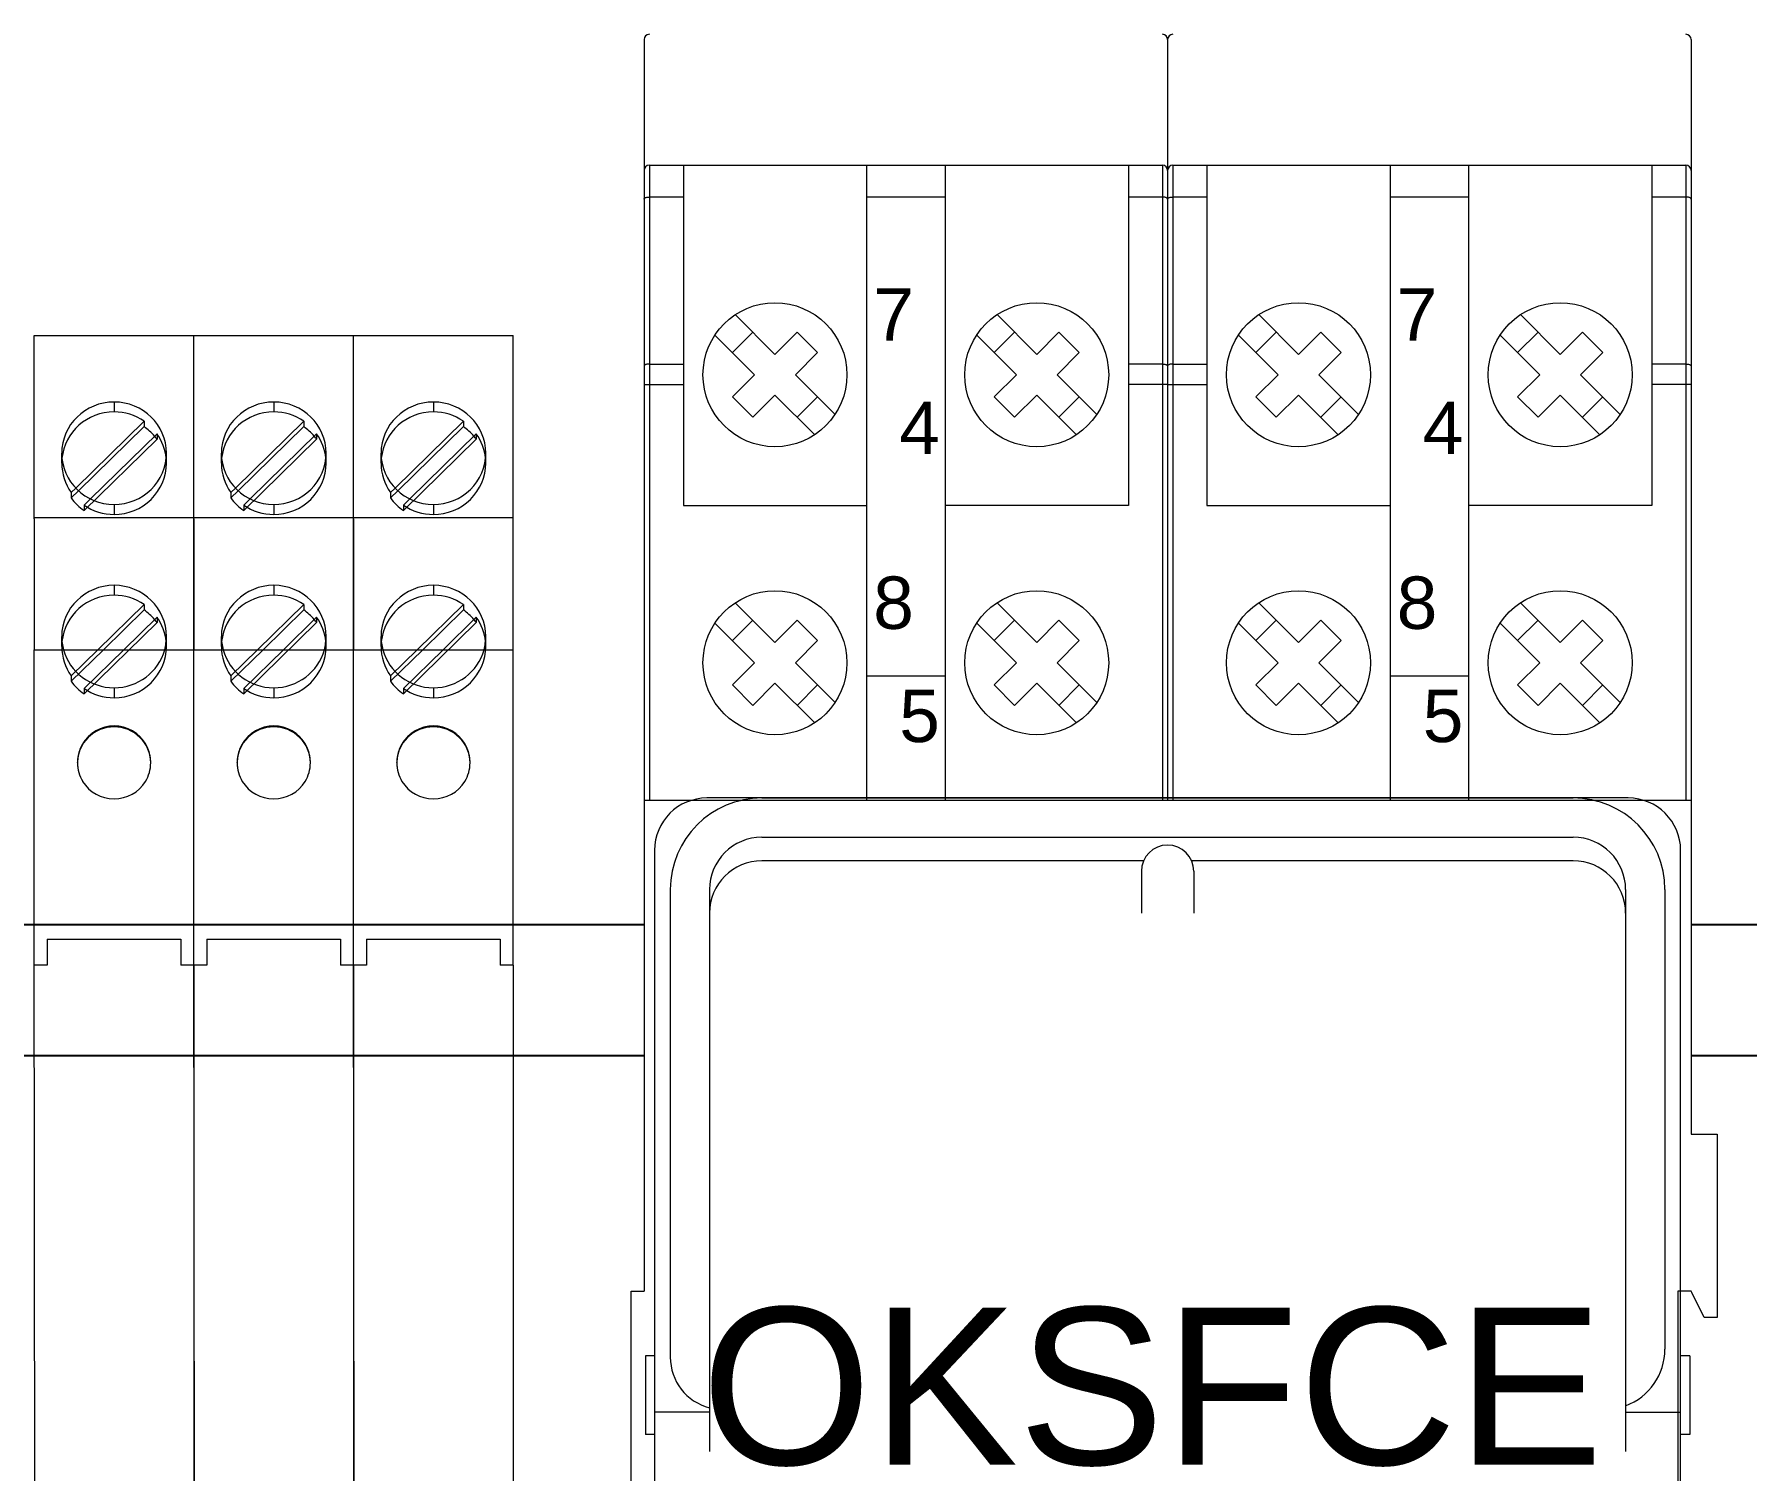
# Model space of a CAD drawing. Header units: millimetres. Extents: x 1359 to 3577, y 1336 to 3557.
# Drawn here: x 1696.1 to 1761.5, y 2331.2 to 2386.1 of the extents above; entities that cross this region are included whole.
import ezdxf

# ---------------------------------------------------------------- set-up
doc = ezdxf.new("R2010")
doc.units = ezdxf.units.MM
doc.set_wipeout_variables(frame=1)
doc.layers.add('000-PI-Oprema', color=30, linetype='Continuous', lineweight=5)
doc.styles.get("Standard").update_dxf_attribs({"font": 'arial.ttf'})

msp = doc.modelspace()

# ---------------------------------------------------------------- linework, layer by layer
for p, q in [((1601.071, 2352.056), (2416.071, 2352.056)), ((1601.071, 2347.056), (2416.071, 2347.056))]:
    msp.add_line(p, q)
at = {"layer": '000-PI-Oprema', "color": 0, "linetype": 'ByBlock', "lineweight": 0}
for p, q in [((1719.571, 2381.056), (1739.171, 2381.056)), ((1720.871, 2381.056), (1720.871, 2368.056)), ((1737.871, 2381.056), (1737.871, 2368.056)), ((1739.571, 2381.056), (1759.171, 2381.056)), ((1740.871, 2381.056), (1740.871, 2368.056)), ((1757.871, 2381.056), (1757.871, 2368.056)), ((1720.871, 2379.841), (1719.571, 2379.841)), ((1730.871, 2379.841), (1727.871, 2379.841)), ((1739.171, 2379.841), (1737.871, 2379.841)), ((1740.871, 2379.841), (1739.571, 2379.841)), ((1750.871, 2379.841), (1747.871, 2379.841)), ((1759.171, 2379.841), (1757.871, 2379.841)), ((1722.855, 2375.35), (1724.371, 2373.834)), ((1732.855, 2375.35), (1734.371, 2373.834)), ((1742.855, 2375.35), (1744.371, 2373.834)), ((1752.855, 2375.35), (1754.371, 2373.834)), ((1696.071, 2374.556), (1702.171, 2374.556)), ((1696.071, 2368.1), (1696.071, 2374.556)), ((1696.071, 2374.556), (1696.071, 2374.556)), ((1696.071, 2374.556), (1696.071, 2374.556)), ((1696.071, 2374.556), (1702.171, 2374.556)), ((1696.071, 2368.1), (1696.071, 2374.556)), ((1696.071, 2374.556), (1696.071, 2374.556)), ((1696.071, 2374.556), (1696.071, 2374.556)), ((1702.171, 2374.556), (1702.171, 2374.556)), ((1702.171, 2374.556), (1702.171, 2374.556)), ((1702.171, 2374.556), (1702.171, 2374.556)), ((1702.171, 2368.1), (1702.171, 2374.556)), ((1702.171, 2374.556), (1702.171, 2374.556)), ((1702.171, 2374.556), (1702.171, 2374.556)), ((1702.171, 2374.556), (1702.171, 2374.556)), ((1702.171, 2368.1), (1702.171, 2374.556)), ((1702.171, 2374.556), (1708.271, 2374.556)), ((1702.171, 2368.1), (1702.171, 2374.556)), ((1702.171, 2374.556), (1702.171, 2374.556)), ((1702.171, 2374.556), (1702.171, 2374.556)), ((1702.171, 2374.556), (1702.171, 2374.556)), ((1702.171, 2374.556), (1708.271, 2374.556)), ((1702.171, 2368.1), (1702.171, 2374.556)), ((1702.171, 2374.556), (1702.171, 2374.556)), ((1702.171, 2374.556), (1702.171, 2374.556)), ((1702.171, 2374.556), (1702.171, 2374.556)), ((1708.271, 2374.556), (1708.271, 2374.556)), ((1708.271, 2374.556), (1708.271, 2374.556)), ((1708.271, 2374.556), (1708.271, 2374.556)), ((1708.271, 2368.1), (1708.271, 2374.556)), ((1708.271, 2374.556), (1708.271, 2374.556)), ((1708.271, 2374.556), (1708.271, 2374.556)), ((1708.271, 2374.556), (1708.271, 2374.556)), ((1708.271, 2368.1), (1708.271, 2374.556)), ((1708.271, 2374.556), (1714.371, 2374.556)), ((1708.271, 2368.1), (1708.271, 2374.556)), ((1708.271, 2374.556), (1708.271, 2374.556)), ((1708.271, 2374.556), (1708.271, 2374.556)), ((1708.271, 2374.556), (1708.271, 2374.556)), ((1708.271, 2374.556), (1714.371, 2374.556)), ((1708.271, 2368.1), (1708.271, 2374.556)), ((1708.271, 2374.556), (1708.271, 2374.556)), ((1708.271, 2374.556), (1708.271, 2374.556)), ((1708.271, 2374.556), (1708.271, 2374.556)), ((1714.371, 2374.556), (1714.371, 2374.556)), ((1714.371, 2374.556), (1714.371, 2374.556)), ((1714.371, 2374.556), (1714.371, 2374.556)), ((1714.371, 2368.1), (1714.371, 2374.556)), ((1714.371, 2374.556), (1714.371, 2374.556)), ((1714.371, 2374.556), (1714.371, 2374.556)), ((1714.371, 2374.556), (1714.371, 2374.556)), ((1714.371, 2368.1), (1714.371, 2374.556)), ((1722.077, 2374.572), (1723.593, 2373.056)), ((1722.745, 2373.905), (1723.523, 2374.682)), ((1724.371, 2373.834), (1725.22, 2374.682)), ((1725.22, 2374.682), (1725.998, 2373.905)), ((1732.077, 2374.572), (1733.593, 2373.056)), ((1732.745, 2373.905), (1733.523, 2374.682)), ((1734.371, 2373.834), (1735.22, 2374.682)), ((1735.22, 2374.682), (1735.998, 2373.905)), ((1742.077, 2374.572), (1743.593, 2373.056)), ((1742.745, 2373.905), (1743.523, 2374.682)), ((1744.371, 2373.834), (1745.22, 2374.682)), ((1745.22, 2374.682), (1745.998, 2373.905)), ((1752.077, 2374.572), (1753.593, 2373.056)), ((1752.745, 2373.905), (1753.523, 2374.682)), ((1754.371, 2373.834), (1755.22, 2374.682)), ((1755.22, 2374.682), (1755.998, 2373.905)), ((1702.171, 2373.711), (1702.171, 2374.156)), ((1702.171, 2373.711), (1702.171, 2374.156)), ((1708.271, 2373.711), (1708.271, 2374.156)), ((1708.271, 2373.711), (1708.271, 2374.156)), ((1714.371, 2373.711), (1714.371, 2374.156)), ((1714.371, 2373.711), (1714.371, 2374.156)), ((1725.149, 2373.056), (1725.998, 2373.905)), ((1735.149, 2373.056), (1735.998, 2373.905)), ((1745.149, 2373.056), (1745.998, 2373.905)), ((1755.149, 2373.056), (1755.998, 2373.905)), ((1696.071, 2373.056), (1696.071, 2373.056)), ((1696.071, 2373.056), (1696.071, 2373.056)), ((1702.171, 2373.056), (1702.171, 2373.056)), ((1702.171, 2373.056), (1702.171, 2373.056)), ((1708.271, 2373.056), (1708.271, 2373.056)), ((1708.271, 2373.056), (1708.271, 2373.056)), ((1719.571, 2373.464), (1720.871, 2373.464)), ((1722.745, 2372.208), (1723.593, 2373.056)), ((1725.149, 2373.056), (1726.665, 2371.54)), ((1732.745, 2372.208), (1733.593, 2373.056)), ((1735.149, 2373.056), (1736.665, 2371.54)), ((1739.171, 2373.464), (1737.871, 2373.464)), ((1739.571, 2373.464), (1740.871, 2373.464)), ((1742.745, 2372.208), (1743.593, 2373.056)), ((1745.149, 2373.056), (1746.665, 2371.54)), ((1752.745, 2372.208), (1753.593, 2373.056)), ((1755.149, 2373.056), (1756.665, 2371.54)), ((1759.171, 2373.464), (1757.871, 2373.464)), ((1719.371, 2372.679), (1720.871, 2372.679)), ((1739.371, 2372.679), (1737.871, 2372.679)), ((1739.371, 2372.679), (1740.871, 2372.679)), ((1759.371, 2372.679), (1757.871, 2372.679)), ((1699.121, 2372.013), (1699.121, 2371.634)), ((1702.171, 2370.993), (1702.171, 2371.869)), ((1702.171, 2370.993), (1702.171, 2371.869)), ((1705.221, 2372.013), (1705.221, 2371.634)), ((1708.271, 2370.993), (1708.271, 2371.869)), ((1708.271, 2370.993), (1708.271, 2371.869)), ((1711.321, 2372.013), (1711.321, 2371.634)), ((1714.371, 2370.993), (1714.371, 2371.869)), ((1714.371, 2370.993), (1714.371, 2371.869)), ((1722.745, 2372.208), (1723.523, 2371.43)), ((1723.523, 2371.43), (1724.371, 2372.278)), ((1724.371, 2372.278), (1725.888, 2370.762)), ((1725.22, 2371.43), (1725.998, 2372.208)), ((1732.745, 2372.208), (1733.523, 2371.43)), ((1733.523, 2371.43), (1734.371, 2372.278)), ((1734.371, 2372.278), (1735.888, 2370.762)), ((1735.22, 2371.43), (1735.998, 2372.208)), ((1742.745, 2372.208), (1743.523, 2371.43)), ((1743.523, 2371.43), (1744.371, 2372.278)), ((1744.371, 2372.278), (1745.888, 2370.762)), ((1745.22, 2371.43), (1745.998, 2372.208)), ((1752.745, 2372.208), (1753.523, 2371.43)), ((1753.523, 2371.43), (1754.371, 2372.278)), ((1754.371, 2372.278), (1755.888, 2370.762)), ((1755.22, 2371.43), (1755.998, 2372.208)), ((1700.266, 2371.281), (1697.655, 2368.727)), ((1697.761, 2368.623), (1700.266, 2371.073)), ((1700.266, 2371.281), (1700.266, 2371.073)), ((1706.366, 2371.281), (1703.755, 2368.727)), ((1703.861, 2368.623), (1706.366, 2371.073)), ((1706.366, 2371.281), (1706.366, 2371.073)), ((1712.466, 2371.281), (1709.855, 2368.727)), ((1709.961, 2368.623), (1712.466, 2371.073)), ((1712.466, 2371.281), (1712.466, 2371.073)), ((1700.761, 2370.589), (1697.976, 2367.865)), ((1698.219, 2368.311), (1700.761, 2370.797)), ((1700.761, 2370.797), (1700.761, 2370.589)), ((1706.861, 2370.589), (1704.076, 2367.865)), ((1704.319, 2368.311), (1706.861, 2370.797)), ((1706.861, 2370.797), (1706.861, 2370.589)), ((1712.961, 2370.589), (1710.176, 2367.865)), ((1710.419, 2368.311), (1712.961, 2370.797)), ((1712.961, 2370.797), (1712.961, 2370.589)), ((1697.121, 2369.677), (1697.121, 2370.057)), ((1701.121, 2369.677), (1701.121, 2370.057)), ((1703.221, 2369.677), (1703.221, 2370.057)), ((1707.221, 2369.677), (1707.221, 2370.057)), ((1709.321, 2369.677), (1709.321, 2370.057)), ((1713.321, 2369.677), (1713.321, 2370.057)), ((1697.655, 2368.727), (1697.481, 2368.557)), ((1697.481, 2368.35), (1697.761, 2368.623)), ((1697.481, 2368.557), (1697.481, 2368.35)), ((1703.755, 2368.727), (1703.581, 2368.557)), ((1703.581, 2368.35), (1703.861, 2368.623)), ((1703.581, 2368.557), (1703.581, 2368.35)), ((1709.855, 2368.727), (1709.681, 2368.557)), ((1709.681, 2368.35), (1709.961, 2368.623)), ((1709.681, 2368.557), (1709.681, 2368.35)), ((1696.071, 2367.556), (1696.071, 2368.1)), ((1696.071, 2367.556), (1696.071, 2368.1)), ((1697.976, 2368.073), (1698.219, 2368.311)), ((1697.976, 2368.073), (1697.976, 2367.865)), ((1699.121, 2368.1), (1699.121, 2367.721)), ((1702.171, 2367.556), (1702.171, 2368.1)), ((1702.171, 2367.556), (1702.171, 2368.1)), ((1702.171, 2367.556), (1702.171, 2368.1)), ((1702.171, 2367.556), (1702.171, 2368.1)), ((1704.076, 2368.073), (1704.319, 2368.311)), ((1704.076, 2368.073), (1704.076, 2367.865)), ((1705.221, 2368.1), (1705.221, 2367.721)), ((1708.271, 2367.556), (1708.271, 2368.1)), ((1708.271, 2367.556), (1708.271, 2368.1)), ((1708.271, 2367.556), (1708.271, 2368.1)), ((1708.271, 2367.556), (1708.271, 2368.1)), ((1710.176, 2368.073), (1710.419, 2368.311)), ((1710.176, 2368.073), (1710.176, 2367.865)), ((1711.321, 2368.1), (1711.321, 2367.721)), ((1714.371, 2367.556), (1714.371, 2368.1)), ((1714.371, 2367.556), (1714.371, 2368.1)), ((1720.871, 2368.056), (1727.871, 2368.056)), ((1737.871, 2368.056), (1730.871, 2368.056)), ((1740.871, 2368.056), (1747.871, 2368.056)), ((1757.871, 2368.056), (1750.871, 2368.056)), ((1696.071, 2367.605), (1702.171, 2367.605)), ((1696.071, 2367.556), (1696.071, 2367.556)), ((1696.071, 2367.556), (1696.071, 2362.556)), ((1696.071, 2367.556), (1696.071, 2367.556)), ((1696.071, 2367.556), (1696.071, 2362.556)), ((1702.171, 2367.605), (1708.271, 2367.605)), ((1702.171, 2367.556), (1702.171, 2367.556)), ((1702.171, 2362.556), (1702.171, 2367.556)), ((1702.171, 2367.556), (1702.171, 2367.556)), ((1702.171, 2362.556), (1702.171, 2367.556)), ((1702.171, 2367.556), (1702.171, 2367.556)), ((1702.171, 2367.556), (1702.171, 2362.556)), ((1702.171, 2367.556), (1702.171, 2367.556)), ((1702.171, 2367.556), (1702.171, 2362.556)), ((1708.271, 2367.605), (1714.371, 2367.605)), ((1708.271, 2367.556), (1708.271, 2367.556)), ((1708.271, 2362.556), (1708.271, 2367.556)), ((1708.271, 2367.556), (1708.271, 2367.556)), ((1708.271, 2362.556), (1708.271, 2367.556)), ((1708.271, 2367.556), (1708.271, 2367.556)), ((1708.271, 2367.556), (1708.271, 2362.556)), ((1708.271, 2367.556), (1708.271, 2367.556)), ((1708.271, 2367.556), (1708.271, 2362.556)), ((1714.371, 2367.556), (1714.371, 2367.556)), ((1714.371, 2362.556), (1714.371, 2367.556)), ((1714.371, 2367.556), (1714.371, 2367.556)), ((1714.371, 2362.556), (1714.371, 2367.556)), ((1699.121, 2365.013), (1699.121, 2364.634)), ((1702.171, 2363.993), (1702.171, 2364.865)), ((1702.171, 2363.993), (1702.171, 2364.865)), ((1705.221, 2365.013), (1705.221, 2364.634)), ((1708.271, 2363.993), (1708.271, 2364.865)), ((1708.271, 2363.993), (1708.271, 2364.865)), ((1711.321, 2365.013), (1711.321, 2364.634)), ((1714.371, 2363.993), (1714.371, 2364.865)), ((1714.371, 2363.993), (1714.371, 2364.865)), ((1700.266, 2364.281), (1698.503, 2362.556)), ((1698.715, 2362.556), (1700.266, 2364.073)), ((1700.266, 2364.281), (1700.266, 2364.073)), ((1706.366, 2364.281), (1704.603, 2362.556)), ((1704.815, 2362.556), (1706.366, 2364.073)), ((1706.366, 2364.281), (1706.366, 2364.073)), ((1712.466, 2364.281), (1710.703, 2362.556)), ((1710.915, 2362.556), (1712.466, 2364.073)), ((1712.466, 2364.281), (1712.466, 2364.073)), ((1722.855, 2364.35), (1724.371, 2362.834)), ((1732.855, 2364.35), (1734.371, 2362.834)), ((1742.855, 2364.35), (1744.371, 2362.834)), ((1752.855, 2364.35), (1754.371, 2362.834)), ((1700.761, 2363.589), (1697.976, 2360.865)), ((1699.492, 2362.556), (1700.761, 2363.797)), ((1700.761, 2363.797), (1700.761, 2363.589)), ((1706.861, 2363.589), (1704.076, 2360.865)), ((1705.592, 2362.556), (1706.861, 2363.797)), ((1706.861, 2363.797), (1706.861, 2363.589)), ((1712.961, 2363.589), (1710.176, 2360.865)), ((1711.692, 2362.556), (1712.961, 2363.797)), ((1712.961, 2363.797), (1712.961, 2363.589)), ((1722.077, 2363.572), (1723.593, 2362.056)), ((1722.745, 2362.905), (1723.523, 2363.682)), ((1724.371, 2362.834), (1725.22, 2363.682)), ((1725.22, 2363.682), (1725.998, 2362.905)), ((1732.077, 2363.572), (1733.593, 2362.056)), ((1732.745, 2362.905), (1733.523, 2363.682)), ((1734.371, 2362.834), (1735.22, 2363.682)), ((1735.22, 2363.682), (1735.998, 2362.905)), ((1742.077, 2363.572), (1743.593, 2362.056)), ((1742.745, 2362.905), (1743.523, 2363.682)), ((1744.371, 2362.834), (1745.22, 2363.682)), ((1745.22, 2363.682), (1745.998, 2362.905)), ((1752.077, 2363.572), (1753.593, 2362.056)), ((1752.745, 2362.905), (1753.523, 2363.682)), ((1754.371, 2362.834), (1755.22, 2363.682)), ((1755.22, 2363.682), (1755.998, 2362.905)), ((1696.071, 2362.556), (1702.171, 2362.556)), ((1696.071, 2352.206), (1696.071, 2362.556)), ((1696.071, 2362.556), (1696.071, 2362.556)), ((1696.071, 2352.206), (1696.071, 2362.556)), ((1696.071, 2362.556), (1696.071, 2362.556)), ((1697.121, 2362.677), (1697.121, 2363.057)), ((1697.481, 2361.35), (1698.715, 2362.556)), ((1698.503, 2362.556), (1697.481, 2361.557)), ((1697.976, 2361.073), (1699.492, 2362.556)), ((1701.121, 2362.677), (1701.121, 2363.057)), ((1702.171, 2362.556), (1702.171, 2362.556)), ((1702.171, 2352.206), (1702.171, 2362.556)), ((1702.171, 2362.556), (1702.171, 2362.556)), ((1702.171, 2352.206), (1702.171, 2362.556)), ((1702.171, 2362.556), (1708.271, 2362.556)), ((1702.171, 2352.206), (1702.171, 2362.556)), ((1702.171, 2362.556), (1702.171, 2362.556)), ((1702.171, 2352.206), (1702.171, 2362.556)), ((1702.171, 2362.556), (1702.171, 2362.556)), ((1703.221, 2362.677), (1703.221, 2363.057)), ((1703.581, 2361.35), (1704.815, 2362.556)), ((1704.603, 2362.556), (1703.581, 2361.557)), ((1704.076, 2361.073), (1705.592, 2362.556)), ((1707.221, 2362.677), (1707.221, 2363.057)), ((1708.271, 2362.556), (1708.271, 2362.556)), ((1708.271, 2352.206), (1708.271, 2362.556)), ((1708.271, 2362.556), (1708.271, 2362.556)), ((1708.271, 2352.206), (1708.271, 2362.556)), ((1708.271, 2362.556), (1714.371, 2362.556)), ((1708.271, 2352.206), (1708.271, 2362.556)), ((1708.271, 2362.556), (1708.271, 2362.556)), ((1708.271, 2352.206), (1708.271, 2362.556)), ((1708.271, 2362.556), (1708.271, 2362.556)), ((1709.321, 2362.677), (1709.321, 2363.057)), ((1709.681, 2361.35), (1710.915, 2362.556)), ((1710.703, 2362.556), (1709.681, 2361.557)), ((1710.176, 2361.073), (1711.692, 2362.556)), ((1713.321, 2362.677), (1713.321, 2363.057)), ((1714.371, 2362.556), (1714.371, 2362.556)), ((1714.371, 2352.206), (1714.371, 2362.556)), ((1714.371, 2362.556), (1714.371, 2362.556)), ((1714.371, 2352.206), (1714.371, 2362.556)), ((1725.149, 2362.056), (1725.998, 2362.905)), ((1735.149, 2362.056), (1735.998, 2362.905)), ((1745.149, 2362.056), (1745.998, 2362.905)), ((1755.149, 2362.056), (1755.998, 2362.905)), ((1722.745, 2361.208), (1723.593, 2362.056)), ((1725.149, 2362.056), (1726.665, 2360.54)), ((1732.745, 2361.208), (1733.593, 2362.056)), ((1735.149, 2362.056), (1736.665, 2360.54)), ((1742.745, 2361.208), (1743.593, 2362.056)), ((1745.149, 2362.056), (1746.665, 2360.54)), ((1752.745, 2361.208), (1753.593, 2362.056)), ((1755.149, 2362.056), (1756.665, 2360.54)), ((1697.481, 2361.557), (1697.481, 2361.35)), ((1703.581, 2361.557), (1703.581, 2361.35)), ((1709.681, 2361.557), (1709.681, 2361.35)), ((1723.523, 2360.43), (1724.371, 2361.278)), ((1724.371, 2361.278), (1725.888, 2359.762)), ((1730.871, 2361.541), (1727.871, 2361.541)), ((1733.523, 2360.43), (1734.371, 2361.278)), ((1734.371, 2361.278), (1735.888, 2359.762)), ((1743.523, 2360.43), (1744.371, 2361.278)), ((1744.371, 2361.278), (1745.888, 2359.762)), ((1750.871, 2361.541), (1747.871, 2361.541)), ((1753.523, 2360.43), (1754.371, 2361.278)), ((1754.371, 2361.278), (1755.888, 2359.762)), ((1697.976, 2361.073), (1697.976, 2360.865)), ((1699.121, 2361.1), (1699.121, 2360.721)), ((1704.076, 2361.073), (1704.076, 2360.865)), ((1705.221, 2361.1), (1705.221, 2360.721)), ((1710.176, 2361.073), (1710.176, 2360.865)), ((1711.321, 2361.1), (1711.321, 2360.721)), ((1722.745, 2361.208), (1723.523, 2360.43)), ((1725.22, 2360.43), (1725.998, 2361.208)), ((1732.745, 2361.208), (1733.523, 2360.43)), ((1735.22, 2360.43), (1735.998, 2361.208)), ((1742.745, 2361.208), (1743.523, 2360.43)), ((1745.22, 2360.43), (1745.998, 2361.208)), ((1752.745, 2361.208), (1753.523, 2360.43)), ((1755.22, 2360.43), (1755.998, 2361.208)), ((1697.721, 2358.233), (1697.721, 2358.242)), ((1700.521, 2358.233), (1700.521, 2358.242)), ((1703.821, 2358.233), (1703.821, 2358.242)), ((1706.621, 2358.233), (1706.621, 2358.242)), ((1709.921, 2358.233), (1709.921, 2358.242)), ((1712.721, 2358.233), (1712.721, 2358.242)), ((1696.096, 2326.005), (1696.071, 2352.206)), ((1696.096, 2326.005), (1696.071, 2352.206)), ((1702.171, 2350.506), (1702.171, 2352.206)), ((1702.171, 2350.506), (1702.171, 2352.206)), ((1702.196, 2326.005), (1702.171, 2352.206)), ((1702.196, 2326.005), (1702.171, 2352.206)), ((1708.271, 2350.506), (1708.271, 2352.206)), ((1708.271, 2350.506), (1708.271, 2352.206)), ((1708.296, 2326.005), (1708.271, 2352.206)), ((1708.296, 2326.005), (1708.271, 2352.206)), ((1714.371, 2350.506), (1714.371, 2352.206)), ((1714.371, 2350.506), (1714.371, 2352.206)), ((1696.071, 2351.556), (1696.071, 2351.556)), ((1696.071, 2351.556), (1696.071, 2351.556)), ((1696.571, 2351.506), (1701.671, 2351.506)), ((1696.571, 2351.506), (1696.571, 2351.506)), ((1696.571, 2351.506), (1696.571, 2350.506)), ((1701.671, 2351.506), (1701.671, 2351.506)), ((1701.671, 2351.506), (1701.671, 2350.506)), ((1702.171, 2351.556), (1702.171, 2351.556)), ((1702.171, 2351.556), (1702.171, 2351.556)), ((1702.171, 2351.556), (1702.171, 2351.556)), ((1702.171, 2351.556), (1702.171, 2351.556)), ((1702.671, 2351.506), (1707.771, 2351.506)), ((1702.671, 2351.506), (1702.671, 2351.506)), ((1702.671, 2351.506), (1702.671, 2350.506)), ((1707.771, 2351.506), (1707.771, 2351.506)), ((1707.771, 2351.506), (1707.771, 2350.506)), ((1708.271, 2351.556), (1708.271, 2351.556)), ((1708.271, 2351.556), (1708.271, 2351.556)), ((1708.271, 2351.556), (1708.271, 2351.556)), ((1708.271, 2351.556), (1708.271, 2351.556)), ((1708.771, 2351.506), (1713.871, 2351.506)), ((1708.771, 2351.506), (1708.771, 2351.506)), ((1708.771, 2351.506), (1708.771, 2350.506)), ((1713.871, 2351.506), (1713.871, 2351.506)), ((1713.871, 2351.506), (1713.871, 2350.506)), ((1714.371, 2351.556), (1714.371, 2351.556)), ((1714.371, 2351.556), (1714.371, 2351.556)), ((1696.071, 2350.756), (1696.071, 2350.756)), ((1696.071, 2350.756), (1696.071, 2350.756)), ((1696.071, 2350.506), (1696.071, 2350.506)), ((1696.571, 2350.506), (1696.071, 2350.506)), ((1696.071, 2350.506), (1696.071, 2350.506)), ((1696.571, 2350.506), (1696.571, 2350.506)), ((1701.671, 2350.506), (1701.671, 2350.506)), ((1702.171, 2350.506), (1701.671, 2350.506)), ((1702.171, 2350.756), (1702.171, 2350.756)), ((1702.171, 2350.756), (1702.171, 2350.756)), ((1702.171, 2350.756), (1702.171, 2350.756)), ((1702.171, 2350.756), (1702.171, 2350.756)), ((1702.171, 2350.506), (1702.171, 2350.506)), ((1702.171, 2350.506), (1702.171, 2324.206)), ((1702.171, 2350.506), (1702.171, 2350.506)), ((1702.171, 2350.506), (1702.171, 2324.206)), ((1702.171, 2350.506), (1702.171, 2350.506)), ((1702.671, 2350.506), (1702.171, 2350.506)), ((1702.171, 2350.506), (1702.171, 2350.506)), ((1702.671, 2350.506), (1702.671, 2350.506)), ((1707.771, 2350.506), (1707.771, 2350.506)), ((1708.271, 2350.506), (1707.771, 2350.506)), ((1708.271, 2350.756), (1708.271, 2350.756)), ((1708.271, 2350.756), (1708.271, 2350.756)), ((1708.271, 2350.756), (1708.271, 2350.756)), ((1708.271, 2350.756), (1708.271, 2350.756)), ((1708.271, 2350.506), (1708.271, 2350.506)), ((1708.271, 2350.506), (1708.271, 2324.206)), ((1708.271, 2350.506), (1708.271, 2350.506)), ((1708.271, 2350.506), (1708.271, 2324.206)), ((1708.271, 2350.506), (1708.271, 2350.506)), ((1708.771, 2350.506), (1708.271, 2350.506)), ((1708.271, 2350.506), (1708.271, 2350.506)), ((1708.771, 2350.506), (1708.771, 2350.506)), ((1713.871, 2350.506), (1713.871, 2350.506)), ((1714.371, 2350.506), (1713.871, 2350.506)), ((1714.371, 2350.756), (1714.371, 2350.756)), ((1714.371, 2350.756), (1714.371, 2350.756)), ((1714.371, 2350.506), (1714.371, 2350.506)), ((1714.371, 2350.506), (1714.371, 2324.206)), ((1714.371, 2350.506), (1714.371, 2350.506)), ((1714.371, 2350.506), (1714.371, 2324.206)), ((1696.071, 2349.797), (1696.071, 2349.797)), ((1696.071, 2349.797), (1696.071, 2349.797)), ((1702.171, 2349.797), (1702.171, 2349.797)), ((1702.171, 2349.797), (1702.171, 2349.797)), ((1702.171, 2349.797), (1702.171, 2349.797)), ((1702.171, 2349.797), (1702.171, 2349.797)), ((1708.271, 2349.797), (1708.271, 2349.797)), ((1708.271, 2349.797), (1708.271, 2349.797)), ((1708.271, 2349.797), (1708.271, 2349.797)), ((1708.271, 2349.797), (1708.271, 2349.797)), ((1714.371, 2349.797), (1714.371, 2349.797)), ((1714.371, 2349.797), (1714.371, 2349.797)), ((1760.371, 2344.056), (1760.371, 2337.056)), ((1718.871, 2330.056), (1718.871, 2338.056)), ((1760.371, 2337.056), (1759.871, 2337.056))]:
    msp.add_line(p, q, dxfattribs=at)
for points in [[(1719.371, 2379.763), (1719.373, 2379.773), (1719.378, 2379.783), (1719.386, 2379.793), (1719.398, 2379.802), (1719.413, 2379.81), (1719.43, 2379.818), (1719.45, 2379.825), (1719.471, 2379.831), (1719.495, 2379.835), (1719.52, 2379.839), (1719.545, 2379.841), (1719.571, 2379.841)], [(1739.371, 2379.763), (1739.37, 2379.773), (1739.364, 2379.783), (1739.356, 2379.793), (1739.344, 2379.802), (1739.33, 2379.81), (1739.313, 2379.818), (1739.293, 2379.825), (1739.271, 2379.831), (1739.248, 2379.835), (1739.223, 2379.839), (1739.197, 2379.841), (1739.171, 2379.841)], [(1739.371, 2379.763), (1739.373, 2379.773), (1739.378, 2379.783), (1739.386, 2379.793), (1739.398, 2379.802), (1739.413, 2379.81), (1739.43, 2379.818), (1739.45, 2379.825), (1739.471, 2379.831), (1739.495, 2379.835), (1739.52, 2379.839), (1739.545, 2379.841), (1739.571, 2379.841)], [(1759.371, 2379.763), (1759.37, 2379.773), (1759.364, 2379.783), (1759.356, 2379.793), (1759.344, 2379.802), (1759.33, 2379.81), (1759.313, 2379.818), (1759.293, 2379.825), (1759.271, 2379.831), (1759.248, 2379.835), (1759.223, 2379.839), (1759.197, 2379.841), (1759.171, 2379.841)], [(1719.571, 2373.464), (1719.545, 2373.463), (1719.52, 2373.461), (1719.495, 2373.458), (1719.471, 2373.454), (1719.45, 2373.448), (1719.43, 2373.441), (1719.413, 2373.433), (1719.398, 2373.425), (1719.386, 2373.416), (1719.378, 2373.406), (1719.373, 2373.396), (1719.371, 2373.386)], [(1739.171, 2373.464), (1739.197, 2373.463), (1739.223, 2373.461), (1739.248, 2373.458), (1739.271, 2373.454), (1739.293, 2373.448), (1739.313, 2373.441), (1739.33, 2373.433), (1739.344, 2373.425), (1739.356, 2373.416), (1739.364, 2373.406), (1739.37, 2373.396), (1739.371, 2373.386)], [(1739.571, 2373.464), (1739.545, 2373.463), (1739.52, 2373.461), (1739.495, 2373.458), (1739.471, 2373.454), (1739.45, 2373.448), (1739.43, 2373.441), (1739.413, 2373.433), (1739.398, 2373.425), (1739.386, 2373.416), (1739.378, 2373.406), (1739.373, 2373.396), (1739.371, 2373.386)], [(1759.171, 2373.464), (1759.197, 2373.463), (1759.223, 2373.461), (1759.248, 2373.458), (1759.271, 2373.454), (1759.293, 2373.448), (1759.313, 2373.441), (1759.33, 2373.433), (1759.344, 2373.425), (1759.356, 2373.416), (1759.364, 2373.406), (1759.37, 2373.396), (1759.371, 2373.386)]]:
    msp.add_lwpolyline(points, dxfattribs=at)
for centre in [(1724.371, 2373.056), (1734.371, 2373.056), (1744.371, 2373.056), (1754.371, 2373.056), (1724.371, 2362.056), (1734.371, 2362.056), (1744.371, 2362.056), (1754.371, 2362.056)]:
    msp.add_circle(centre, 2.75, dxfattribs=at)
for centre, radius, start, end in [((1719.571, 2385.856), 0.2, 90, 180), ((1739.171, 2385.856), 0.2, 0, 90), ((1739.571, 2385.856), 0.2, 90, 180), ((1759.171, 2385.856), 0.2, 0, 90), ((1719.571, 2380.856), 0.2, 90, 180), ((1739.171, 2380.856), 0.2, 0, 90), ((1739.571, 2380.856), 0.2, 90, 180), ((1759.171, 2380.856), 0.2, 0, 90), ((1699.121, 2358.242), 1.4, 0, 180.00002), ((1705.221, 2358.242), 1.4, 0, 180.00002), ((1711.321, 2358.242), 1.4, 0, 180.00002)]:
    msp.add_arc(centre, radius, start, end, dxfattribs=at)
for centre, major_axis, ratio, start_param, end_param in [((1699.121, 2370.057), (-2, 0), 0.978148, -1.570796, 0), ((1699.121, 2370.057), (-2, 0), 0.978148, 3.141593, 4.712389), ((1705.221, 2370.057), (-2, 0), 0.978148, -1.570796, 0), ((1705.221, 2370.057), (-2, 0), 0.978148, 3.141593, 4.712389), ((1711.321, 2370.057), (-2, 0), 0.978148, -1.570796, 0), ((1711.321, 2370.057), (-2, 0), 0.978148, 3.141593, 4.712389), ((1699.121, 2369.677), (-2, 0), 0.978148, -1.570796, -0.097132), ((1699.121, 2369.677), (-2, 0), 0.978148, -2.180289, -1.570796), ((1699.121, 2369.469), (2, 0), 0.978148, 0.685382, 0.961304), ((1705.221, 2369.677), (-2, 0), 0.978148, -1.570796, -0.097132), ((1705.221, 2369.677), (-2, 0), 0.978148, -2.180289, -1.570796), ((1705.221, 2369.469), (2, 0), 0.978148, 0.685382, 0.961304), ((1711.321, 2369.677), (-2, 0), 0.978148, -1.570796, -0.097132), ((1711.321, 2369.677), (-2, 0), 0.978148, -2.180289, -1.570796), ((1711.321, 2369.469), (2, 0), 0.978148, 0.685382, 0.961304), ((1699.121, 2369.469), (2, 0), 0.978148, 0.609492, 0.685382), ((1699.121, 2369.677), (-2, 0), 0.978148, -3.044461, -2.5321), ((1705.221, 2369.469), (2, 0), 0.978148, 0.609492, 0.685382), ((1705.221, 2369.677), (-2, 0), 0.978148, -3.044461, -2.5321), ((1711.321, 2369.469), (2, 0), 0.978148, 0.609492, 0.685382), ((1711.321, 2369.677), (-2, 0), 0.978148, -3.044461, -2.5321), ((1699.121, 2370.057), (-2, 0), 0.978148, 0, 1.570796), ((1699.121, 2369.677), (-2, 0), 0.978148, -0.097132, 0), ((1699.121, 2370.057), (-2, 0), 0.978148, 1.570796, 3.141593), ((1699.121, 2369.677), (-2, 0), 0.978148, 3.141593, 3.238724), ((1705.221, 2370.057), (-2, 0), 0.978148, 0, 1.570796), ((1705.221, 2369.677), (-2, 0), 0.978148, -0.097132, 0), ((1705.221, 2370.057), (-2, 0), 0.978148, 1.570796, 3.141593), ((1705.221, 2369.677), (-2, 0), 0.978148, 3.141593, 3.238724), ((1711.321, 2370.057), (-2, 0), 0.978148, 0, 1.570796), ((1711.321, 2369.677), (-2, 0), 0.978148, -0.097132, 0), ((1711.321, 2370.057), (-2, 0), 0.978148, 1.570796, 3.141593), ((1711.321, 2369.677), (-2, 0), 0.978148, 3.141593, 3.238724), ((1699.121, 2369.677), (-2, 0), 0.978148, 0, 0.609492), ((1699.121, 2369.677), (-2, 0), 0.978148, 1.570796, 3.141593), ((1705.221, 2369.677), (-2, 0), 0.978148, 0, 0.609492), ((1705.221, 2369.677), (-2, 0), 0.978148, 1.570796, 3.141593), ((1711.321, 2369.677), (-2, 0), 0.978148, 0, 0.609492), ((1711.321, 2369.677), (-2, 0), 0.978148, 1.570796, 3.141593), ((1699.121, 2369.469), (2, 0), 0.978148, -2.5321, -2.180289), ((1699.121, 2369.677), (-2, 0), 0.978148, 0.961304, 1.570796), ((1705.221, 2369.469), (2, 0), 0.978148, -2.5321, -2.180289), ((1705.221, 2369.677), (-2, 0), 0.978148, 0.961304, 1.570796), ((1711.321, 2369.469), (2, 0), 0.978148, -2.5321, -2.180289), ((1711.321, 2369.677), (-2, 0), 0.978148, 0.961304, 1.570796), ((1699.121, 2363.057), (-2, 0), 0.978148, -1.570796, 0), ((1699.121, 2362.677), (-2, 0), 0.978148, -1.570796, -0.097132), ((1699.121, 2363.057), (-2, 0), 0.978148, 3.141593, 4.712389), ((1699.121, 2362.677), (-2, 0), 0.978148, -2.180289, -1.570796), ((1705.221, 2363.057), (-2, 0), 0.978148, -1.570796, 0), ((1705.221, 2362.677), (-2, 0), 0.978148, -1.570796, -0.097132), ((1705.221, 2363.057), (-2, 0), 0.978148, 3.141593, 4.712389), ((1705.221, 2362.677), (-2, 0), 0.978148, -2.180289, -1.570796), ((1711.321, 2363.057), (-2, 0), 0.978148, -1.570796, 0), ((1711.321, 2362.677), (-2, 0), 0.978148, -1.570796, -0.097132), ((1711.321, 2363.057), (-2, 0), 0.978148, 3.141593, 4.712389), ((1711.321, 2362.677), (-2, 0), 0.978148, -2.180289, -1.570796), ((1699.121, 2362.469), (2, 0), 0.978148, 0.685382, 0.961304), ((1705.221, 2362.469), (2, 0), 0.978148, 0.685382, 0.961304), ((1711.321, 2362.469), (2, 0), 0.978148, 0.685382, 0.961304), ((1699.121, 2362.469), (2, 0), 0.978148, 0.609492, 0.685382), ((1699.121, 2362.677), (-2, 0), 0.978148, -3.044461, -2.5321), ((1705.221, 2362.469), (2, 0), 0.978148, 0.609492, 0.685382), ((1705.221, 2362.677), (-2, 0), 0.978148, -3.044461, -2.5321), ((1711.321, 2362.469), (2, 0), 0.978148, 0.609492, 0.685382), ((1711.321, 2362.677), (-2, 0), 0.978148, -3.044461, -2.5321), ((1699.121, 2363.057), (-2, 0), 0.978148, 0, 0.258728), ((1699.121, 2362.677), (-2, 0), 0.978148, -0.097132, 0), ((1699.121, 2362.677), (-2, 0), 0.978148, 0, 0.609492), ((1699.121, 2363.057), (-2, 0), 0.978148, 0.258728, 1.570796), ((1699.121, 2362.677), (-2, 0), 0.978148, 1.570796, 3.141593), ((1699.121, 2363.057), (-2, 0), 0.978148, 1.570796, 2.882864), ((1699.121, 2363.057), (-2, 0), 0.978148, 2.882864, 3.141593), ((1699.121, 2362.677), (-2, 0), 0.978148, 3.141593, 3.238724), ((1705.221, 2363.057), (-2, 0), 0.978148, 0, 0.258728), ((1705.221, 2362.677), (-2, 0), 0.978148, -0.097132, 0), ((1705.221, 2362.677), (-2, 0), 0.978148, 0, 0.609492), ((1705.221, 2363.057), (-2, 0), 0.978148, 0.258728, 1.570796), ((1705.221, 2362.677), (-2, 0), 0.978148, 1.570796, 3.141593), ((1705.221, 2363.057), (-2, 0), 0.978148, 1.570796, 2.882864), ((1705.221, 2363.057), (-2, 0), 0.978148, 2.882864, 3.141593), ((1705.221, 2362.677), (-2, 0), 0.978148, 3.141593, 3.238724), ((1711.321, 2363.057), (-2, 0), 0.978148, 0, 0.258728), ((1711.321, 2362.677), (-2, 0), 0.978148, -0.097132, 0), ((1711.321, 2362.677), (-2, 0), 0.978148, 0, 0.609492), ((1711.321, 2363.057), (-2, 0), 0.978148, 0.258728, 1.570796), ((1711.321, 2362.677), (-2, 0), 0.978148, 1.570796, 3.141593), ((1711.321, 2363.057), (-2, 0), 0.978148, 1.570796, 2.882864), ((1711.321, 2363.057), (-2, 0), 0.978148, 2.882864, 3.141593), ((1711.321, 2362.677), (-2, 0), 0.978148, 3.141593, 3.238724), ((1699.121, 2362.469), (2, 0), 0.978148, -2.5321, -2.180289), ((1705.221, 2362.469), (2, 0), 0.978148, -2.5321, -2.180289), ((1711.321, 2362.469), (2, 0), 0.978148, -2.5321, -2.180289), ((1699.121, 2362.677), (-2, 0), 0.978148, 0.961304, 1.570796), ((1705.221, 2362.677), (-2, 0), 0.978148, 0.961304, 1.570796), ((1711.321, 2362.677), (-2, 0), 0.978148, 0.961304, 1.570796), ((1699.121, 2358.233), (-1.4, 0), 0.982559, -1.570796, 0.003609), ((1699.121, 2358.242), (1.4, 0), 0.994522, 1.570796, 3.141593), ((1699.121, 2358.242), (1.4, 0), 0.994522, 0, 1.570796), ((1699.121, 2358.233), (-1.4, 0), 0.982559, 3.141538, 4.712389), ((1705.221, 2358.233), (-1.4, 0), 0.982559, -1.570796, 0.003609), ((1705.221, 2358.242), (1.4, 0), 0.994522, 1.570796, 3.141593), ((1705.221, 2358.242), (1.4, 0), 0.994522, 0, 1.570796), ((1705.221, 2358.233), (-1.4, 0), 0.982559, 3.141538, 4.712389), ((1711.321, 2358.233), (-1.4, 0), 0.982559, -1.570796, 0.003609), ((1711.321, 2358.242), (1.4, 0), 0.994522, 1.570796, 3.141593), ((1711.321, 2358.242), (1.4, 0), 0.994522, 0, 1.570796), ((1711.321, 2358.233), (-1.4, 0), 0.982559, 3.141538, 4.712389), ((1699.121, 2358.242), (1.4, 0), 0.994522, 3.141593, 3.68285), ((1699.121, 2358.233), (-1.4, 0), 0.982559, 0.003609, 0.541258), ((1699.121, 2358.242), (1.4, 0), 0.994522, -0.541258, 0), ((1699.121, 2358.233), (-1.4, 0), 0.982559, 2.600335, 3.141538), ((1705.221, 2358.242), (1.4, 0), 0.994522, 3.141593, 3.68285), ((1705.221, 2358.233), (-1.4, 0), 0.982559, 0.003609, 0.541258), ((1705.221, 2358.242), (1.4, 0), 0.994522, -0.541258, 0), ((1705.221, 2358.233), (-1.4, 0), 0.982559, 2.600335, 3.141538), ((1711.321, 2358.242), (1.4, 0), 0.994522, 3.141593, 3.68285), ((1711.321, 2358.233), (-1.4, 0), 0.982559, 0.003609, 0.541258), ((1711.321, 2358.242), (1.4, 0), 0.994522, -0.541258, 0), ((1711.321, 2358.233), (-1.4, 0), 0.982559, 2.600335, 3.141538), ((1699.121, 2358.224), (-1.398, 0), 0.976187, 0.538389, 2.603204), ((1705.221, 2358.224), (-1.398, 0), 0.976187, 0.538389, 2.603204), ((1711.321, 2358.224), (-1.398, 0), 0.976187, 0.538389, 2.603204)]:
    msp.add_ellipse(centre, major_axis=major_axis, ratio=ratio, start_param=start_param, end_param=end_param, dxfattribs=at)

# ---------------------------------------------------------------- texts
at = {"layer": '000-PI-Oprema', "color": 0, "linetype": 'ByBlock', "lineweight": 0, "char_height": 1.9995, "width": 2.5471}
for s, insert, attachment_point in [('{\\fArial|b0|i0|c0|p34;7}', (1728.124, 2376.35), 1), ('{\\fArial|b0|i0|c0|p34;7}', (1748.124, 2376.35), 1), ('{\\fArial|b0|i0|c0|p34;4}', (1730.671, 2372.027), 3), ('{\\fArial|b0|i0|c0|p34;4}', (1750.671, 2372.027), 3), ('{\\fArial|b0|i0|c0|p34;8}', (1728.124, 2365.35), 1), ('{\\fArial|b0|i0|c0|p34;8}', (1748.124, 2365.35), 1), ('{\\fArial|b0|i0|c0|p34;5}', (1730.671, 2361.027), 3), ('{\\fArial|b0|i0|c0|p34;5}', (1750.671, 2361.027), 3)]:
    msp.add_mtext(s, dxfattribs=dict(at, insert=insert, attachment_point=attachment_point))

# ---------------------------------------------------------------- next in the draw order: wipeouts: each hides what was drawn before it
at = {"color": 0, "linetype": 'ByBlock', "lineweight": 0}
msp.add_wipeout([(1719.371, 2356.806), (1759.371, 2356.806), (1759.371, 2311.306), (1719.371, 2311.306)], dxfattribs=at).dxf.layer = '000-PI-Oprema'

# ---------------------------------------------------------------- next in the draw order: linework, layer by layer
at = {"layer": '000-PI-Oprema', "color": 0, "linetype": 'ByBlock', "lineweight": 0}
for p, q in [((1719.371, 2385.856), (1719.371, 2338.056)), ((1739.371, 2385.856), (1739.371, 2356.806)), ((1759.371, 2385.856), (1759.371, 2344.056)), ((1719.571, 2381.056), (1719.571, 2356.806)), ((1727.871, 2381.056), (1727.871, 2356.806)), ((1730.871, 2381.056), (1730.871, 2356.806)), ((1739.171, 2381.056), (1739.171, 2356.806)), ((1739.571, 2381.056), (1739.571, 2356.806)), ((1747.871, 2381.056), (1747.871, 2356.806)), ((1750.871, 2381.056), (1750.871, 2356.806)), ((1759.171, 2381.056), (1759.171, 2356.806)), ((1719.371, 2356.806), (1739.371, 2356.806)), ((1756.971, 2356.893), (1721.771, 2356.893)), ((1723.871, 2356.893), (1754.871, 2356.893)), ((1739.371, 2356.806), (1759.371, 2356.806)), ((1723.871, 2355.393), (1754.871, 2355.393)), ((1719.771, 2354.893), (1719.771, 2313.293)), ((1758.971, 2313.293), (1758.971, 2354.893)), ((1738.455, 2354.493), (1723.871, 2354.493)), ((1738.371, 2354.093), (1738.371, 2352.493)), ((1754.871, 2354.493), (1740.288, 2354.493)), ((1740.371, 2354.093), (1740.371, 2352.493)), ((1720.371, 2353.393), (1720.371, 2335.543)), ((1721.871, 2353.393), (1721.871, 2335.543)), ((1756.871, 2353.393), (1756.871, 2335.843)), ((1758.371, 2353.393), (1758.371, 2335.843)), ((1721.871, 2352.493), (1721.871, 2331.943)), ((1756.871, 2352.493), (1756.871, 2331.943)), ((1759.371, 2344.056), (1760.371, 2344.056)), ((1718.871, 2338.056), (1719.371, 2338.056)), ((1758.871, 2338.056), (1758.871, 2330.056)), ((1759.371, 2338.056), (1758.871, 2338.056)), ((1759.871, 2337.056), (1759.371, 2338.056)), ((1719.421, 2335.593), (1719.421, 2332.593)), ((1719.771, 2335.593), (1719.421, 2335.593)), ((1759.321, 2335.593), (1758.971, 2335.593)), ((1759.321, 2335.593), (1759.321, 2332.593)), ((1721.871, 2333.443), (1719.771, 2333.443)), ((1756.871, 2333.443), (1758.971, 2333.443)), ((1719.771, 2332.593), (1719.421, 2332.593)), ((1759.321, 2332.593), (1758.971, 2332.593))]:
    msp.add_line(p, q, dxfattribs=at)
for centre, radius, start, end in [((1721.771, 2354.893), 2, 90, 180), ((1723.871, 2353.393), 3.5, 90, 180), ((1754.871, 2353.393), 3.5, 0, 90), ((1756.971, 2354.893), 2, 0, 90), ((1723.871, 2353.393), 2, 90, 180), ((1754.871, 2353.393), 2, 0, 90), ((1739.371, 2354.093), 1, 0, 180), ((1723.871, 2352.493), 2, 90, 180), ((1754.871, 2352.493), 2, 0, 90), ((1756.071, 2335.843), 2.3, 290.35441, 0), ((1722.371, 2335.543), 2, 180, 255.52249)]:
    msp.add_arc(centre, radius, start, end, dxfattribs=at)

# ---------------------------------------------------------------- next in the draw order: texts
at = {"layer": '000-PI-Oprema', "color": 0, "linetype": 'ByBlock', "lineweight": 0, "insert": (1738.779, 2334.393), "char_height": 6, "attachment_point": 5}
msp.add_mtext_dynamic_manual_height_columns('{\\fArial|b0|i0|c238|p34;OK}S{\\fArial|b0|i0|c238|p34;FC}E', width=44.995, gutter_width=1, heights=[10], dxfattribs=at)

doc.saveas('drawing.dxf')
